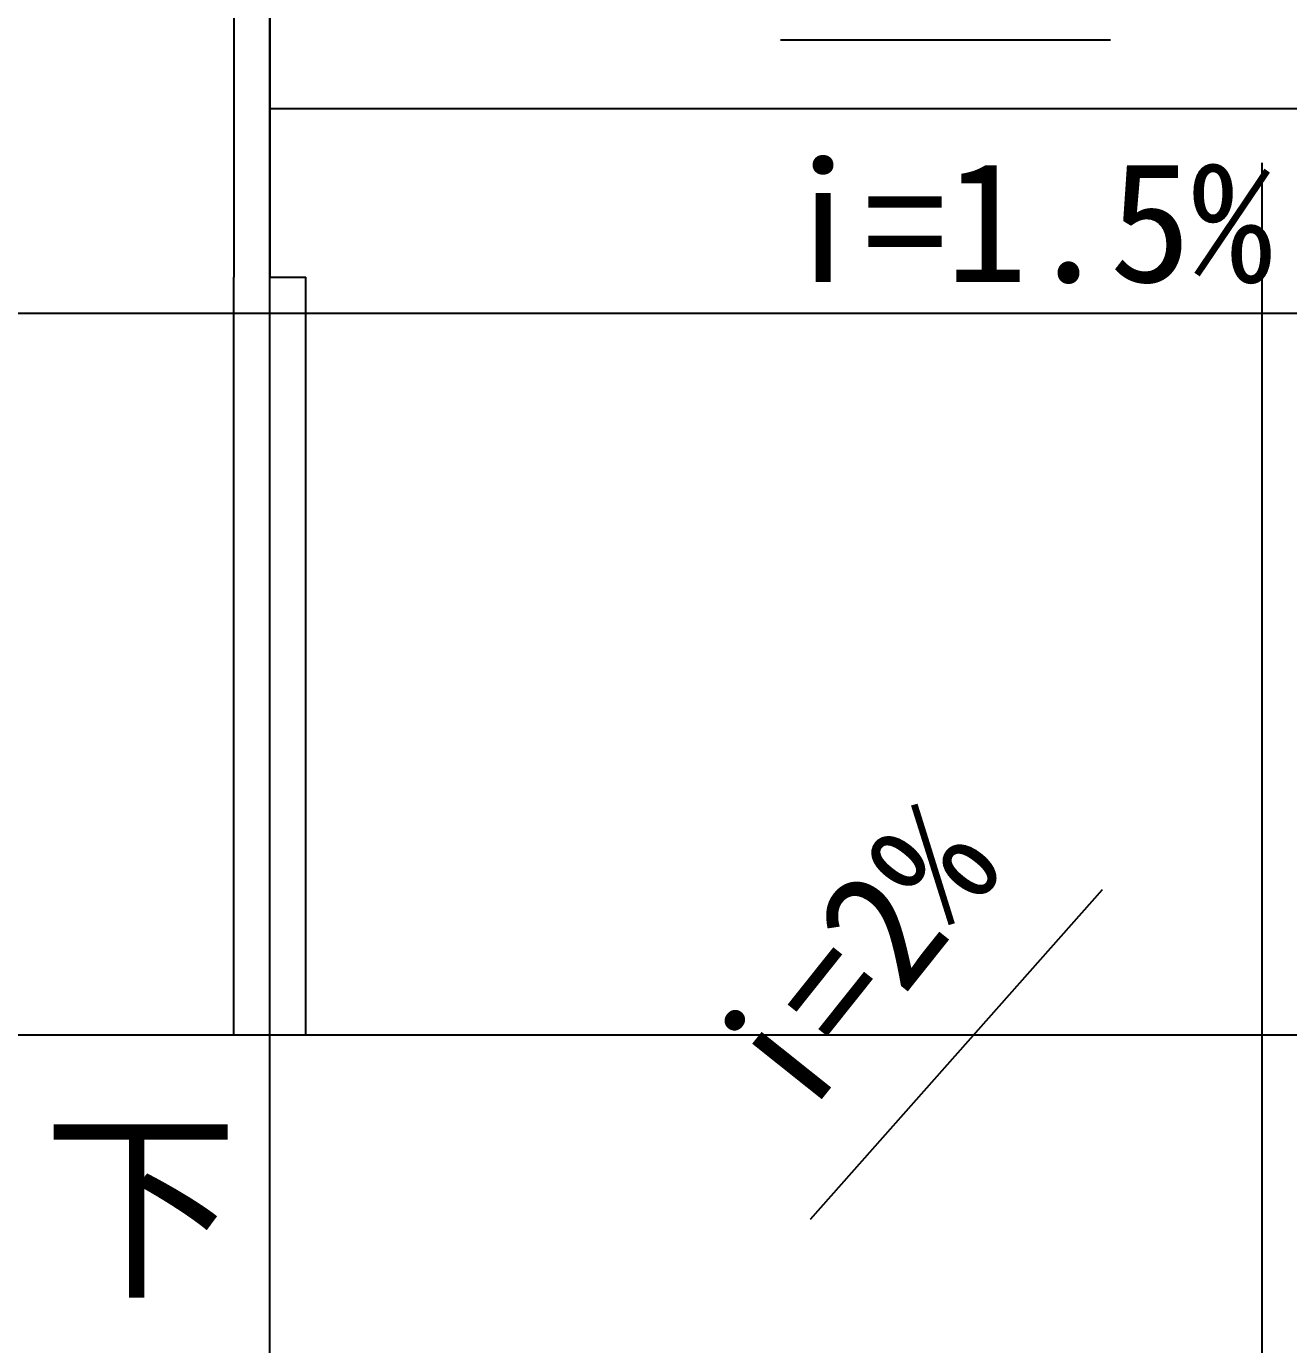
# Model space of a CAD drawing. Header units: metres. Extents: x 338339 to 1133840, y -479113 to 96125.
# Drawn here: x 397477 to 401675, y -198392 to -194007 of the extents above; entities that cross this region are included whole.
import ezdxf

# ---------------------------------------------------------------- set-up
doc = ezdxf.new("R2010")
doc.units = ezdxf.units.M
for name, color, linetype in [('DOTE', 1, 'Continuous'), ('PUB_DIM', 3, 'Continuous'), ('PUB_TEXT', 7, 'Continuous')]:
    doc.layers.add(name, color=color, linetype=linetype)

msp = doc.modelspace()

# ---------------------------------------------------------------- linework, layer by layer
for p, q in [((398166.2, -193761.05), (398166.2, -194841.05)), ((398286.2, -193881.05), (398286.2, -194841.05)), ((398286.2, -194281.05), (402326.2, -194281.05)), ((398166.2, -197361.05), (398166.2, -194841.05)), ((398286.2, -194841.05), (398406.2, -194841.05)), ((398406.2, -197361.05), (398406.2, -194841.05))]:
    msp.add_line(p, q)
at = {"layer": 'DOTE'}
for p, q in [((398286.2, -209361.05), (398286.2, -193961.05)), ((401586.2, -209361.05), (401586.2, -194461.05)), ((393686.2, -194961.05), (406186.2, -194961.05)), ((393686.2, -197361.05), (408486.2, -197361.05))]:
    msp.add_line(p, q, dxfattribs=at)
at = {"layer": 'PUB_DIM'}
for points in [[(401082.52, -194053.83), (399985.2, -194053.83)], [(401054.51, -196879.01), (400082.89, -197975.8)]]:
    msp.add_lwpolyline(points, dxfattribs=at)

# ---------------------------------------------------------------- texts
at = {"layer": 'PUB_TEXT'}
for s, height, p in [('i=1.5%', 400, (399990.12, -194857.84)), ('下', 500, (397531.32, -198181.56))]:
    msp.add_text(s, height=height, dxfattribs=at).set_placement(p)
msp.add_text('i=2%', height=400, rotation=51.42, dxfattribs=at).set_placement((400052.71, -197662.23))

doc.saveas('drawing.dxf')
